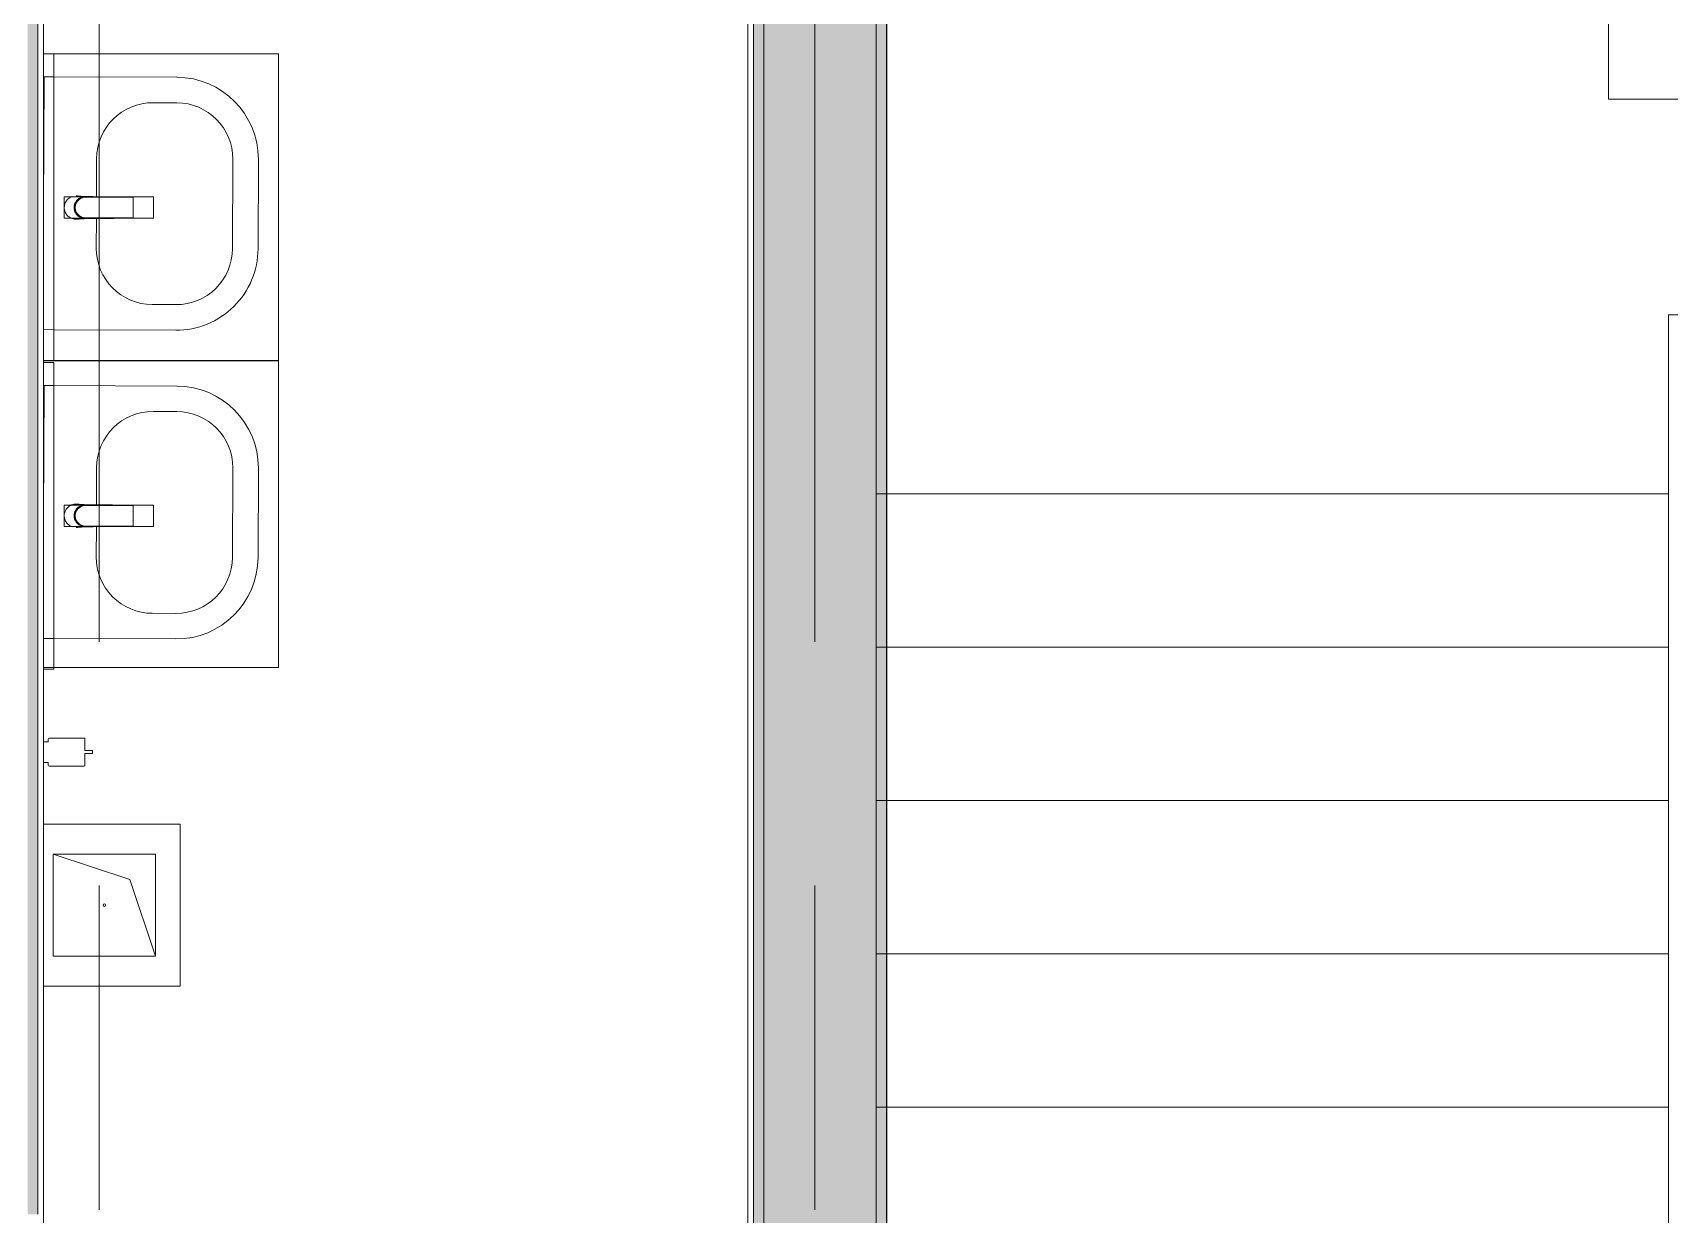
# Model space of a CAD drawing. Header units: millimetres. Extents: x 35881 to 234190, y -8553 to 29063.
# Drawn here: x 70430 to 73631, y 3760 to 6072 of the extents above; entities that cross this region are included whole.
import ezdxf

# ---------------------------------------------------------------- set-up
doc = ezdxf.new("R2010")
doc.units = ezdxf.units.MM
doc.linetypes.add('Осевая', pattern=[3175, 635, -476.25, 1587.5, -476.25])
for name, color, linetype, lineweight in [('0-1', 7, 'Continuous', 9), ('A-GENM', 7, 'Continuous', 9), ('A-WALL', 7, 'Continuous', 9), ('E-ELEC-FIXT-IDEN', 7, 'Continuous', 9), ('I-WALL', 7, 'Continuous', 9), ('P-SANR-FIXT', 7, 'Continuous', 9), ('S-STRS-MBND', 7, 'Continuous', 9), ('Оси-2', 7, 'Осевая', 9)]:
    doc.layers.add(name, color=color, linetype=linetype, lineweight=lineweight)
for name, color, linetype, lineweight, true_color in [('A-WALL-1', 7, 'Continuous', 9, 0x3c3c3c), ('A-WALL-FNSH-1', 7, 'Continuous', 9, 0x3c3c3c), ('I-FURN-1', 7, 'Continuous', 9, 0xf0f0f0)]:
    doc.layers.add(name, color=color, linetype=linetype, lineweight=lineweight, true_color=true_color)
pattern_1 = [(0, (0, 0), (121.92, 30.48), [10.058, -81.382, 10.058, -81.382, -487.68]), (0, (0, 0), (121.92, 30.48), [-182.88, 10.058, -172.822, 10.058, -81.382, -213.36]), (0, (0, 0), (121.92, 30.48), [-457.2, 10.058, -50.902, 10.058, -142.342]), (120, (45.72, 15.24), (-87.356454, 90.345817), [10.058, -81.382, 10.058, -81.382, -487.68]), (120, (45.72, 15.24), (-87.356454, 90.345817), [-182.88, 10.058, -172.822, 10.058, -81.382, -213.36]), (120, (45.72, 15.24), (-87.356454, 90.345817), [-457.2, 10.058, -50.902, 10.058, -142.342]), (240, (60.96, 76.2), (-34.563546, -120.825817), [10.058, -81.382, 10.058, -81.382, -487.68]), (240, (60.96, 76.2), (-34.563546, -120.825817), [-182.88, 10.058, -172.822, 10.058, -81.382, -213.36]), (240, (60.96, 76.2), (-34.563546, -120.825817), [-457.2, 10.058, -50.902, 10.058, -142.342])]

# ---------------------------------------------------------------- blocks, each defined once
blk = doc.blocks.new('GM_Отверстие прямоугольное _в плите_ - Отверстие-21604341-План размещения напольных электротехнических лючков и розеток 1 этажа в осях 12-23')
at = {"layer": 'A-GENM'}
for p, q in [((-100, -100), (-100, 100)), ((-100, 100), (100, 100)), ((100, 100), (-100, 100)), ((-100, 100), (-100, -100)), ((-50, 50), (100, 100)), ((100, 100), (100, -100)), ((100, -100), (100, 100)), ((-100, -100), (-50, 50)), ((100, -100), (-100, -100)), ((-100, -100), (100, -100))]:
    blk.add_line(p, q, dxfattribs=at)
for start, end in [(360, 180), (180, 360)]:
    blk.add_arc((0, 0), 2.5, start, end, dxfattribs=at)
blk = doc.blocks.new('зеркало круглое600д - 1_22д зеркало круглое d600-30456177-План размещения напольных электротехнических лючков и розеток 1 этажа в осях 12-23')
at = {"layer": 'I-FURN-1'}
for p, q in [((-300, 0), (300, 0)), ((-300, 0), (-300, -20)), ((-300, -20), (300, -20)), ((300, -20), (-300, -20)), ((300, -20), (300, 0))]:
    blk.add_line(p, q, dxfattribs=at)
blk = doc.blocks.new('сифон - Для раковины-30615598-План размещения напольных электротехнических лючков и розеток 1 этажа в осях 12-23')
at = {"layer": 'P-SANR-FIXT'}
blk.add_line((200, -0.6), (200, -40), dxfattribs=at)
blk = doc.blocks.new('смеситель для раковины - Default-30615600-План размещения напольных электротехнических лючков и розеток 1 этажа в осях 12-23')
at = {"layer": '0-1'}
for p, q in [((21, 151.6), (-21, 151.6)), ((20.3, 111.8), (-20.3, 111.8)), ((-22.8, 2.9), (-21.7, 15.4)), ((-20.7, 17.2), (-20.7, 16.7)), ((-20.3, 19.4), (-20.3, 15.8)), ((20.3, 15.8), (20.3, 19.4)), ((20.8, 16.7), (20.8, 17.2))]:
    blk.add_line(p, q, dxfattribs=at)
at = {"layer": '0-1', "flags": 128}
for points in [[(-21, 151.3), (-21, 147.9), (-21, 145.7), (-21, 145.2), (-21, 144.9), (-21, 144.8), (-21, 144.7), (-21, 144.7)], [(21, 89.1), (21, 88.6), (21, 88.3), (21, 88.3)], [(21.7, 15.4), (22.3, 8.3), (22.8, 2.9)]]:
    blk.add_lwpolyline(points, dxfattribs=at)
at = {"layer": 'P-SANR-FIXT'}
for p, q in [((21, 151.6), (-21, 151.6)), ((-21, 151.6), (-21, -23)), ((21, -23), (21, 151.6)), ((-20.3, 111.8), (-20.3, 111.8)), ((-20.3, 111.8), (-20.3, 109.7)), ((20.3, 109.7), (20.3, 111.8)), ((20.3, 111.8), (20.3, 111.8)), ((-21, -23), (21, -23))]:
    blk.add_line(p, q, dxfattribs=at)
at = {"layer": 'P-SANR-FIXT', "flags": 128}
for points in [[(-21, 144), (-21, 91), (-21, 37.9)], [(21, 37.9), (21, 91), (21, 144)], [(-20.3, 19.4), (-20.3, 60.2), (-20.3, 109.7)], [(20.3, 109.7), (20.3, 60.2), (20.3, 19.4)], [(21, 17.1), (21, 22.3), (21, 27.5), (21, 32.7), (21, 37.9)], [(-20.3, 15.8), (-20.3, 17.1), (-20.3, 18.4)], [(20.3, 18.4), (20.3, 17.1), (20.3, 15.8)], [(21, 15.1), (21, 15.6), (21, 16.1), (21, 16.6), (21, 17.1)], [(22.9, -1.8), (22.4, 2.9), (22, 7.6), (21.5, 12.3), (21.1, 17.1)], [(21.1, 17.1), (21.5, 12.3), (22, 7.6), (22.4, 2.9), (22.9, -1.8)]]:
    blk.add_lwpolyline(points, dxfattribs=at)
at = {"layer": 'P-SANR-FIXT'}
for centre, major_axis, ratio, start_param, end_param in [((-9809.3, 72.1), (-9788.3, 0.5), 0.986286, 3.135948, 3.138103), ((0, 17.2), (20.8, 0), 0.98634, 3.060685, 3.141593), ((0, 17.2), (20.8, 0), 0.98634, 3.141593, 3.395551), ((0, 17.2), (20.8, 0), 0.98634, 3.707105, 3.769911), ((0, 17.2), (20.8, 0), 0.98634, 5.654867, 5.717635), ((0, 17.2), (-20.8, 0), 0.98634, 2.887544, 3.141593), ((0, 17.2), (20.8, 0), 0.98634, 0, 0.080911), ((0, 17.2), (20.8, 0), 0.98634, 4.154533, 5.270098)]:
    blk.add_ellipse(centre, major_axis=major_axis, ratio=ratio, start_param=start_param, end_param=end_param, dxfattribs=at)
for points, knots in [([(-21, 151.6), (-21, 151.7), (-21, 151.5), (-21, 150.5), (-21, 148.7), (-21, 146.9), (-21, 145.2), (-21, 144.4), (-21, 144)], [0.4444444, 0.4444444, 0.4444444, 0.4444444, 0.5555556, 0.6666667, 0.7777778, 0.8888889, 0.9444444, 1, 1, 1, 1]), ([(21, 144), (21, 144.4), (21, 145.2), (21, 146.9), (21, 148.7), (21, 150.5), (21, 151.5), (21, 151.7), (21, 151.6)], [0, 0, 0, 0, 0.0555556, 0.1111111, 0.2222222, 0.3333333, 0.4444444, 0.5555556, 0.5555556, 0.5555556, 0.5555556]), ([(-21.8, 13.9), (-21.8, 14.6), (-21.7, 16.1), (-21.6, 18.9), (-21.5, 22.1), (-21.5, 25.2), (-21.4, 27.9), (-21.4, 30), (-21.4, 31.8), (-21.3, 33.4), (-21.3, 34.5), (-21.3, 35.6), (-21.3, 37), (-21.3, 38.7), (-21.2, 41), (-21.2, 44.2), (-21.2, 48.8), (-21.1, 54.3), (-21.1, 59.3), (-21.1, 63.2), (-21.1, 66.1), (-21.1, 68.8), (-21.1, 72.5), (-21, 78.9), (-21, 84.5), (-21, 88.1)], [0, 0, 0, 0, 0.083333, 0.166667, 0.25, 0.333333, 0.375, 0.416667, 0.458333, 0.479167, 0.5, 0.520833, 0.541667, 0.583333, 0.625, 0.666667, 0.708333, 0.75, 0.791667, 0.8125, 0.833333, 0.854167, 0.875, 0.916667, 1, 1, 1, 1]), ([(21, 88.1), (21, 84.5), (21, 78.9), (21.1, 72.5), (21.1, 68.8), (21.1, 66.1), (21.1, 63.2), (21.1, 59.3), (21.2, 54.3), (21.2, 48.8), (21.2, 44.2), (21.3, 41), (21.3, 38.7), (21.3, 37), (21.3, 35.6), (21.3, 34.5), (21.3, 33.4), (21.4, 31.8), (21.4, 30), (21.4, 27.9), (21.5, 25.2), (21.5, 22.1), (21.6, 18.9), (21.7, 16.1), (21.8, 14.6), (21.8, 13.9)], [0, 0, 0, 0, 0.083333, 0.125, 0.145833, 0.166667, 0.1875, 0.208333, 0.25, 0.291667, 0.333333, 0.375, 0.416667, 0.458333, 0.479167, 0.5, 0.520833, 0.541667, 0.583333, 0.625, 0.666667, 0.75, 0.833333, 0.916667, 1, 1, 1, 1]), ([(-21.1, 17.1), (-21.2, 16.5), (-21.3, 15.4), (-21.5, 13.7), (-21.6, 11.8), (-21.9, 9.3), (-22.1, 7.6), (-22.4, 5.3), (-22.6, 3), (-22.8, 1.4), (-22.9, 0.3)], [0, 0, 0, 0, 0.1, 0.2, 0.3, 0.4, 0.6, 0.7, 0.8, 1, 1, 1, 1]), ([(-22.6, 3.6), (-22.6, 3.8), (-22.5, 4.4), (-22.4, 5.5), (-22.3, 6.9), (-22.2, 8.4), (-22, 10.9), (-21.9, 12.9), (-21.8, 13.9)], [0.3178487, 0.3178487, 0.3178487, 0.3178487, 0.375, 0.5, 0.625, 0.75, 0.875, 1, 1, 1, 1]), ([(21, 15.1), (20.9, 14), (20.5, 11.7), (19.3, 8.5), (17.6, 5.5), (14.8, 1.9), (11.1, -0.9), (6.8, -2.8), (3.4, -3.6), (0, -3.8), (-4.5, -3.5), (-10.1, -1.7), (-14.7, 1.9), (-17.6, 5.5), (-19.3, 8.4), (-20.5, 11.7), (-20.9, 13.9), (-21, 15)], [0, 0, 0, 0, 0.055556, 0.111111, 0.166667, 0.222222, 0.333333, 0.388889, 0.444444, 0.5, 0.555556, 0.666667, 0.777778, 0.833333, 0.888889, 0.944444, 1, 1, 1, 1]), ([(20.3, 19.4), (20.3, 18.2), (20.2, 15.9), (19.3, 12.3), (18, 9.6), (16.8, 7.5), (15.7, 6), (14.5, 4.7), (12.8, 3), (10.4, 1.2), (7.1, -0.4), (2.4, -1.7), (-2.5, -1.7), (-7.1, -0.4), (-10.9, 1.5), (-13.6, 3.7), (-15.4, 5.7), (-16.5, 7.1), (-17.7, 9), (-18.9, 11.5), (-20, 15), (-20.3, 17.7), (-20.3, 19.4)], [0, 0, 0, 0, 0.055556, 0.111111, 0.166667, 0.194444, 0.222222, 0.25, 0.277778, 0.333333, 0.388889, 0.444444, 0.555556, 0.611111, 0.666667, 0.75, 0.770833, 0.791667, 0.833333, 0.875, 0.916667, 1, 1, 1, 1]), ([(20.3, 15.8), (20.3, 13.7), (19.8, 10.7), (17.9, 6.9), (16.3, 4.7), (14.8, 3.1), (13, 1.5), (11.1, 0.2), (9, -0.8), (7.3, -1.5), (5.5, -2), (3.6, -2.4), (1.4, -2.7), (-0.9, -2.7), (-3.3, -2.5), (-5.5, -2), (-7.7, -1.3), (-9.8, -0.4), (-11.7, 0.6), (-13.5, 1.9), (-15.1, 3.4), (-16.9, 5.4), (-19.5, 9.5), (-20.3, 13.2), (-20.3, 15.8)], [0, 0, 0, 0, 0.111111, 0.166667, 0.222222, 0.25, 0.277778, 0.333333, 0.361111, 0.388889, 0.416667, 0.444444, 0.479167, 0.513889, 0.548611, 0.583333, 0.618056, 0.652778, 0.6875, 0.722222, 0.756944, 0.791667, 0.861111, 1, 1, 1, 1]), ([(21.1, 19.2), (21.3, 18.6), (21.7, 16.8), (21.8, 15.1), (21.8, 13.9)], [0.8206896, 0.8206896, 0.8206896, 0.8206896, 0.8888889, 1, 1, 1, 1]), ([(21.1, 17.1), (21.1, 16.7), (21.2, 16), (21.3, 15), (21.4, 13.9), (21.6, 12.5), (21.8, 10.8), (22, 8.7), (22.2, 6.9), (22.4, 5.5), (22.5, 4.5), (22.6, 3.4), (22.7, 2.4), (22.8, 1.5), (22.9, 0.8), (22.9, 0.4), (22.9, 0.3)], [0, 0, 0, 0, 0.0625, 0.125, 0.1875, 0.25, 0.375, 0.5, 0.625, 0.6875, 0.75, 0.8125, 0.875, 0.9375, 0.96875, 1, 1, 1, 1]), ([(21.8, 13.9), (21.8, 13.3), (21.9, 11.9), (22, 10), (22.2, 8.4), (22.2, 7.3), (22.3, 6.4), (22.4, 5.2), (22.6, 3.7), (22.8, 2), (22.9, 0.8), (22.9, 0.3)], [0, 0, 0, 0, 0.083333, 0.166667, 0.25, 0.333333, 0.416667, 0.5, 0.666667, 0.833333, 1, 1, 1, 1]), ([(22.1, 7), (22.2, 6.5), (22.8, 4.3), (23, 2), (22.9, 0.3)], [0.8, 0.8, 0.8, 0.8, 0.85, 1, 1, 1, 1]), ([(10.4, -20.5), (9.2, -21.1), (6.8, -22.1), (3.4, -22.8), (0.5, -23), (-2.9, -22.9), (-6.8, -22.1), (-10.7, -20.5), (-13.4, -18.7), (-15.3, -17.2), (-17, -15.4), (-19, -12.9), (-20.6, -10.1), (-21.5, -8), (-21.7, -7.4)], [0.3333333, 0.3333333, 0.3333333, 0.3333333, 0.3888889, 0.4444444, 0.4791667, 0.5138889, 0.5833333, 0.6527778, 0.6875, 0.7222222, 0.7569444, 0.7916667, 0.8611111, 0.8888889, 0.8888889, 0.8888889, 0.8888889]), ([(22.9, -1.8), (22.6, -4.5), (21.7, -8.2), (19.1, -12.8), (16.7, -15.9), (13.8, -18.4), (11.7, -19.8), (10.6, -20.4)], [0, 0, 0, 0, 0.1111111, 0.1666667, 0.2222222, 0.2777778, 0.3293417, 0.3293417, 0.3293417, 0.3293417])]:
    blk.add_open_spline(points, degree=3, knots=knots, dxfattribs=at)
for points in [[(21, 37.9), (21, 36.1), (21, 32.7), (21.1, 27.5), (21.1, 22.3), (21.1, 18.8), (21.1, 17.1)], [(-22.9, 0.3), (-23, 2.1), (-22.8, 3.8), (-22.4, 5.5)], [(-21.8, 13.9), (-21.8, 15.7), (-21.5, 17.5), (-21.1, 19.2)], [(-21.1, 17.1), (-21.1, 16.7), (-21.1, 16), (-21, 15.3), (-21, 15)], [(21.1, 17.1), (21.1, 16.7), (21.1, 16.1), (21, 15.4), (21, 15.1)], [(22.9, 0.3), (22.8, 1.7), (22.5, 4.5), (22, 8.7), (21.5, 12.9), (21.2, 15.7), (21.1, 17.1)], [(22.9, 0.3), (22.9, -0.1), (22.9, -0.4), (22.9, -0.8)]]:
    blk.add_open_spline(points, degree=3, dxfattribs=at)
blk = doc.blocks.new('сифон - Для раковины-30610345-План размещения напольных электротехнических лючков и розеток 1 этажа в осях 12-23')
at = {"layer": 'P-SANR-FIXT'}
blk.add_line((200, -0.6), (200, -40), dxfattribs=at)
blk = doc.blocks.new('смеситель для раковины - Default-30607276-План размещения напольных электротехнических лючков и розеток 1 этажа в осях 12-23')
at = {"layer": '0-1'}
for p, q in [((-20.7, -16.7), (-20.7, -17.2)), ((-20.3, -15.8), (-20.3, -19.4)), ((20.3, -19.4), (20.3, -15.8)), ((20.8, -17.2), (20.8, -16.7)), ((22.8, -2.9), (21.7, -15.4)), ((-20.3, -111.8), (20.3, -111.8)), ((-21, -151.6), (21, -151.6))]:
    blk.add_line(p, q, dxfattribs=at)
at = {"layer": '0-1', "flags": 128}
for points in [[(-21.7, -15.4), (-22.3, -8.3), (-22.8, -2.9)], [(-21, -89.3), (-21, -88.6), (-21, -88.2), (-21, -88), (-21, -88)], [(21, -88.3), (21, -88.3), (21, -88.5), (21, -88.9), (21, -89.1)]]:
    blk.add_lwpolyline(points, dxfattribs=at)
at = {"layer": 'P-SANR-FIXT'}
for p, q in [((-21, -151.6), (-21, 23)), ((-21, 23), (21, 23)), ((21, 23), (21, -151.6)), ((-20.3, -109.7), (-20.3, -111.8)), ((-20.3, -111.8), (-20.3, -111.8)), ((20.3, -111.8), (20.3, -109.7)), ((20.3, -111.8), (20.3, -111.8)), ((21, -151.6), (-21, -151.6))]:
    blk.add_line(p, q, dxfattribs=at)
at = {"layer": 'P-SANR-FIXT', "flags": 128}
for points in [[(21.1, -17.1), (21.5, -12.3), (22, -7.6), (22.4, -2.9), (22.9, 1.8)], [(22.9, 1.8), (22.4, -2.9), (22, -7.6), (21.5, -12.3), (21.1, -17.1)], [(-20.3, -18.4), (-20.3, -17.1), (-20.3, -15.8)], [(-20.3, -109.7), (-20.3, -60.2), (-20.3, -19.4)], [(20.3, -15.8), (20.3, -17.1), (20.3, -18.4)], [(20.3, -19.4), (20.3, -60.2), (20.3, -109.7)], [(21, -17.1), (21, -16.6), (21, -16.1), (21, -15.6), (21, -15.1)], [(21, -37.9), (21, -32.7), (21, -27.5), (21, -22.3), (21, -17.1)], [(-21, -37.9), (-21, -91), (-21, -144)], [(21, -144), (21, -91), (21, -37.9)]]:
    blk.add_lwpolyline(points, dxfattribs=at)
at = {"layer": 'P-SANR-FIXT'}
for centre, major_axis, ratio, start_param, end_param in [((0, -17.2), (20.8, 0), 0.98634, 1.013087, 2.128653), ((-9809.3, -72.1), (9788.3, 0.5), 0.986286, 0.003489, 0.005645), ((0, -17.2), (-20.8, 0), 0.98634, 6.029227, 6.283185), ((0, -17.2), (20.8, 0), 0.98634, 3.141593, 3.222501), ((0, -17.2), (20.8, 0), 0.98634, 2.513274, 2.57608), ((0, -17.2), (20.8, 0), 0.98634, 0.56555, 0.628319), ((0, -17.2), (20.8, 0), 0.98634, 0, 0.254049), ((0, -17.2), (20.8, 0), 0.98634, 6.202274, 6.283185)]:
    blk.add_ellipse(centre, major_axis=major_axis, ratio=ratio, start_param=start_param, end_param=end_param, dxfattribs=at)
for points, knots in [([(-21.7, 7.4), (-21.2, 8.6), (-20.2, 11.1), (-18, 14.3), (-15.3, 17.2), (-12.2, 19.6), (-8.7, 21.4), (-5.4, 22.4), (-2.5, 22.9), (0.8, 23.1), (4.8, 22.7), (8.8, 21.3), (11.6, 19.8), (13.7, 18.4), (15.6, 16.8), (17.8, 14.5), (21.2, 9.7), (22.5, 5.1), (22.9, 1.8)], [0.1111111, 0.1111111, 0.1111111, 0.1111111, 0.1666667, 0.2222222, 0.2777778, 0.3333333, 0.3888889, 0.4444444, 0.4791667, 0.5138889, 0.5833333, 0.6527778, 0.6875, 0.7222222, 0.7569444, 0.7916667, 0.8611111, 1, 1, 1, 1]), ([(-21, -15), (-20.9, -13.9), (-20.5, -11.7), (-19.3, -8.4), (-17.6, -5.5), (-14.7, -1.9), (-10.1, 1.7), (-4.5, 3.5), (0, 3.8), (3.4, 3.6), (6.8, 2.8), (11.1, 0.9), (14.8, -1.9), (17.6, -5.5), (19.3, -8.5), (20.5, -11.7), (20.9, -14), (21, -15.1)], [0, 0, 0, 0, 0.055556, 0.111111, 0.166667, 0.222222, 0.333333, 0.444444, 0.5, 0.555556, 0.611111, 0.666667, 0.777778, 0.833333, 0.888889, 0.944444, 1, 1, 1, 1]), ([(-20.3, -15.8), (-20.3, -13.7), (-19.8, -10.7), (-17.9, -6.9), (-16.3, -4.7), (-14.8, -3.1), (-13, -1.5), (-11.1, -0.2), (-9, 0.8), (-7.3, 1.5), (-5.5, 2), (-3.5, 2.4), (-1.4, 2.7), (1, 2.7), (3.3, 2.5), (5.5, 2), (7.7, 1.3), (9.8, 0.4), (11.7, -0.6), (13.5, -1.9), (15.1, -3.4), (16.9, -5.4), (19.5, -9.5), (20.3, -13.2), (20.3, -15.8)], [0, 0, 0, 0, 0.111111, 0.166667, 0.222222, 0.25, 0.277778, 0.333333, 0.361111, 0.388889, 0.416667, 0.444444, 0.479167, 0.513889, 0.548611, 0.583333, 0.618056, 0.652778, 0.6875, 0.722222, 0.756944, 0.791667, 0.861111, 1, 1, 1, 1]), ([(-20.3, -19.4), (-20.3, -18.2), (-20.2, -15.9), (-19.3, -12.3), (-18, -9.6), (-16.8, -7.5), (-15.7, -6.1), (-14.5, -4.7), (-12.8, -3), (-9.4, -0.5), (-3.7, 1.7), (2.4, 1.7), (7.1, 0.4), (10.9, -1.5), (13.6, -3.7), (15.4, -5.7), (16.5, -7.1), (17.8, -9), (18.9, -11.5), (20, -15), (20.3, -17.7), (20.3, -19.4)], [0, 0, 0, 0, 0.055556, 0.111111, 0.166667, 0.194444, 0.222222, 0.25, 0.277778, 0.333333, 0.444444, 0.555556, 0.611111, 0.666667, 0.75, 0.770833, 0.791667, 0.833333, 0.875, 0.916667, 1, 1, 1, 1]), ([(-22.9, -0.3), (-22.8, -1.4), (-22.6, -3), (-22.4, -5.3), (-22.1, -7.6), (-21.9, -9.3), (-21.6, -11.8), (-21.5, -13.7), (-21.3, -15.4), (-21.2, -16.5), (-21.1, -17.1)], [0, 0, 0, 0, 0.2, 0.3, 0.4, 0.6, 0.7, 0.8, 0.9, 1, 1, 1, 1]), ([(-21.8, -13.9), (-21.9, -12.9), (-22, -10.9), (-22.2, -8.4), (-22.3, -6.9), (-22.4, -5.5), (-22.5, -4.4), (-22.6, -3.8), (-22.6, -3.6)], [0, 0, 0, 0, 0.125, 0.25, 0.375, 0.5, 0.625, 0.6821513, 0.6821513, 0.6821513, 0.6821513]), ([(-21, -88.1), (-21, -84.5), (-21, -78.9), (-21.1, -72.5), (-21.1, -68.8), (-21.1, -66.1), (-21.1, -63.2), (-21.1, -59.3), (-21.1, -54.3), (-21.2, -48.8), (-21.2, -44.2), (-21.2, -41), (-21.3, -38.7), (-21.3, -37), (-21.3, -35.6), (-21.3, -34.5), (-21.3, -33.4), (-21.4, -31.8), (-21.4, -30), (-21.4, -27.9), (-21.5, -25.2), (-21.5, -22.1), (-21.6, -18.9), (-21.7, -16.1), (-21.8, -14.6), (-21.8, -13.9)], [0, 0, 0, 0, 0.083333, 0.125, 0.145833, 0.166667, 0.1875, 0.208333, 0.25, 0.291667, 0.333333, 0.375, 0.416667, 0.458333, 0.479167, 0.5, 0.520833, 0.541667, 0.583333, 0.625, 0.666667, 0.75, 0.833333, 0.916667, 1, 1, 1, 1]), ([(21.8, -13.9), (21.8, -14.6), (21.7, -16.1), (21.6, -18.9), (21.5, -22.1), (21.5, -25.2), (21.4, -27.9), (21.4, -30), (21.4, -31.8), (21.3, -33.4), (21.3, -34.5), (21.3, -35.6), (21.3, -37), (21.3, -38.7), (21.3, -41), (21.2, -44.2), (21.2, -48.8), (21.2, -54.3), (21.1, -59.3), (21.1, -63.2), (21.1, -66.1), (21.1, -68.8), (21.1, -72.5), (21, -78.9), (21, -84.5), (21, -88.1)], [0, 0, 0, 0, 0.083333, 0.166667, 0.25, 0.333333, 0.375, 0.416667, 0.458333, 0.479167, 0.5, 0.520833, 0.541667, 0.583333, 0.625, 0.666667, 0.708333, 0.75, 0.791667, 0.8125, 0.833333, 0.854167, 0.875, 0.916667, 1, 1, 1, 1]), ([(22.9, -0.3), (22.9, -0.4), (22.9, -0.8), (22.8, -1.5), (22.7, -2.4), (22.6, -3.4), (22.5, -4.5), (22.4, -5.5), (22.2, -6.9), (22, -8.7), (21.8, -10.8), (21.6, -12.5), (21.4, -13.9), (21.3, -15), (21.2, -16), (21.1, -16.7), (21.1, -17.1)], [0, 0, 0, 0, 0.03125, 0.0625, 0.125, 0.1875, 0.25, 0.3125, 0.375, 0.5, 0.625, 0.75, 0.8125, 0.875, 0.9375, 1, 1, 1, 1]), ([(21.8, -13.9), (21.8, -15.1), (21.7, -16.8), (21.3, -18.6), (21.1, -19.2)], [0, 0, 0, 0, 0.1111111, 0.1793104, 0.1793104, 0.1793104, 0.1793104]), ([(22.9, -0.3), (22.9, -0.8), (22.8, -2), (22.6, -3.7), (22.4, -5.2), (22.3, -6.4), (22.2, -7.3), (22.2, -8.4), (22, -10), (21.9, -11.9), (21.8, -13.3), (21.8, -13.9)], [0, 0, 0, 0, 0.166667, 0.333333, 0.5, 0.583333, 0.666667, 0.75, 0.833333, 0.916667, 1, 1, 1, 1]), ([(-21, -144), (-21, -144.4), (-21, -145.2), (-21, -146.9), (-21, -148.7), (-21, -150.5), (-21, -151.5), (-21, -151.7), (-21, -151.6)], [0, 0, 0, 0, 0.0555556, 0.1111111, 0.2222222, 0.3333333, 0.4444444, 0.5555556, 0.5555556, 0.5555556, 0.5555556]), ([(21, -151.6), (21, -151.7), (21, -151.5), (21, -150.5), (21, -148.7), (21, -146.9), (21, -145.2), (21, -144.4), (21, -144)], [0.4444444, 0.4444444, 0.4444444, 0.4444444, 0.5555556, 0.6666667, 0.7777778, 0.8888889, 0.9444444, 1, 1, 1, 1])]:
    blk.add_open_spline(points, degree=3, knots=knots, dxfattribs=at)
for points in [[(22.9, 0.8), (22.9, 0.4), (22.9, 0.1), (22.9, -0.3)], [(-22.5, -5.4), (-22.8, -3.7), (-23, -2), (-22.9, -0.3)], [(-21.1, -19.2), (-21.5, -17.5), (-21.8, -15.7), (-21.8, -13.9)], [(-21, -15), (-21, -15.3), (-21.1, -16), (-21.1, -16.7), (-21.1, -17.1)], [(21, -15.1), (21, -15.4), (21.1, -16.1), (21.1, -16.7), (21.1, -17.1)], [(21.1, -17.1), (21.1, -18.8), (21.1, -22.3), (21.1, -27.5), (21, -32.7), (21, -36.1), (21, -37.9)], [(21.1, -17.1), (21.2, -15.7), (21.5, -12.9), (22, -8.7), (22.5, -4.5), (22.8, -1.7), (22.9, -0.3)], [(22.9, -0.3), (23, -2.6), (22.7, -4.8), (22.1, -7)]]:
    blk.add_open_spline(points, degree=3, dxfattribs=at)
blk = doc.blocks.new('TOY_Диспансер мыло - Дозатор Elegance new 11654 019001 хром-30615784-План размещения напольных электротехнических лючков и розеток 1 этажа в осях 12-23')
at = {"layer": 'A-GENM'}
for p, q in [((97.5, -84.7), (97.5, -17)), ((99.5, -15), (105, -15)), ((105, -15), (105, -5.5)), ((145, -5.5), (145, -15)), ((145, -15), (150.5, -15)), ((152.5, -17), (152.5, -84.7)), ((122.2, -86.7), (99.5, -86.7)), ((122.2, -101.6), (122.2, -86.7)), ((127.9, -86.7), (127.9, -101.6)), ((150.5, -86.7), (127.9, -86.7)), ((127.9, -101.6), (122.2, -101.6))]:
    blk.add_line(p, q, dxfattribs=at)
for centre, start, end in [((99.5, -17), 90, 180), ((150.5, -17), 0, 90), ((99.5, -84.7), 180, 270), ((150.5, -84.7), 270, 0)]:
    blk.add_arc(centre, 2, start, end, dxfattribs=at)
blk = doc.blocks.new('Plumbing_Drainage_hansgrohe_56248XXX-RainDrain-Point-Complete-set-po - 800 Stainless Steel Optic-V231-План размещения напольных электротехнических лючков и розеток 1 этажа в осях 12-23')
at = {"layer": 'P-SANR-FIXT'}
for p, q in [((158.5, 158.5), (-109, 158.5)), ((158.5, -158.5), (158.5, 158.5)), ((-109, -158.5), (158.5, -158.5))]:
    blk.add_line(p, q, dxfattribs=at)
blk = doc.blocks.new('Мебель_универсальная - 1_250-31405634-План размещения напольных электротехнических лючков и розеток 1 этажа в осях 12-23')
at = {"layer": 'I-FURN-1'}
for p, q in [((300, 230), (-300, 230)), ((-300, 230), (-300, -210)), ((-300, -210), (-300, 230)), ((-300, 230), (300, 230)), ((300, -210), (300, 230)), ((300, 230), (300, -210)), ((-300, -210), (-300, -230)), ((-300, -230), (-300, -210)), ((300, -230), (300, -210)), ((300, -210), (300, -230)), ((-40, -230), (-300, -230)), ((300, -230), (239.4, -230))]:
    blk.add_line(p, q, dxfattribs=at)
blk = doc.blocks.new('Мебель_универсальная - 1_250-V233-План размещения напольных электротехнических лючков и розеток 1 этажа в осях 12-23')
at = {"layer": 'I-FURN-1'}
for p, q in [((300, 230), (-300, 230)), ((-300, 230), (-300, -230)), ((-300, -230), (-300, 230)), ((-300, 230), (300, 230)), ((300, -210), (300, 230)), ((300, 230), (300, -210)), ((300, -230), (300, -210)), ((300, -210), (300, -230)), ((-296.9, -230), (-300, -230)), ((-37.5, -230), (-296.9, -230)), ((300, -230), (243.1, -230))]:
    blk.add_line(p, q, dxfattribs=at)
blk = doc.blocks.new('Раковина SE09 - гибкая подводка_ 640х550х165 PN6_3_ ХВ_ГВ накидная гайка BP DN15_ К-гл_кон_ П DN 50-31404862-План размещения напольных электротехнических лючков и розеток 1 этажа в осях 12-23')
at = {"layer": 'P-SANR-FIXT'}
for p, q in [((80, 420), (-95, 420)), ((-95, 370), (80, 370)), ((-255, 260), (-255, 19)), ((-205, 213.6), (-205, 260)), ((190, 260), (190, 213.6)), ((240, 21), (240, 260)), ((-20.3, 103.6), (-95, 103.6)), ((80, 103.6), (21.7, 103.6)), ((-255, 19), (-255, 0)), ((-255, 0), (0, 0)), ((240, 1), (240, 21))]:
    blk.add_line(p, q, dxfattribs=at)
for centre, radius, start, end in [((-95, 260), 160, 90, 180), ((80, 260), 160, 360, 90), ((-95, 260), 110, 90, 180), ((80, 260), 110, 360, 90), ((-95, 213.6), 110, 180, 270), ((80, 213.6), 110, 270, 360)]:
    blk.add_arc(centre, radius, start, end, dxfattribs=at)
blk = doc.blocks.new('Раковина SE09 - гибкая подводка_ 640х550х165 PN6_3_ ХВ_ГВ накидная гайка BP DN15_ К-гл_кон_ П DN 50-V239-План размещения напольных электротехнических лючков и розеток 1 этажа в осях 12-23')
at = {"layer": 'P-SANR-FIXT'}
for p, q in [((80, 420), (-95, 420)), ((-95, 370), (80, 370)), ((-255, 260), (-255, 19)), ((-205, 213.6), (-205, 260)), ((190, 260), (190, 213.6)), ((240, 21), (240, 260)), ((-21.4, 103.6), (-95, 103.6)), ((80, 103.6), (20.6, 103.6)), ((-255, 19), (-255, 0)), ((-255, 0), (0, 0)), ((240, 1), (240, 21))]:
    blk.add_line(p, q, dxfattribs=at)
for centre, radius, start, end in [((-95, 260), 160, 90, 180), ((80, 260), 160, 360, 90), ((-95, 260), 110, 90, 180), ((80, 260), 110, 360, 90), ((-95, 213.6), 110, 180, 270), ((80, 213.6), 110, 270, 360)]:
    blk.add_arc(centre, radius, start, end, dxfattribs=at)

msp = doc.modelspace()

# ---------------------------------------------------------------- hatches: boundary and pattern name
at = {"layer": 'I-WALL'}
h = msp.add_hatch(dxfattribs=at)
h.set_pattern_fill('FP_1', color=256, style=0, pattern_type=2)
h.set_pattern_definition([(45, (0, 0), (-57.02463, 57.02463), []), (45, (57.025, 0), (-57.02463, 57.02463), [100.806, -20.161, 3.353, -16.808])])
h.paths.add_polyline_path([(71860, -100), (72080, -100), (72080, 7900), (71860, 7900), (71860, 120)])
h = msp.add_hatch(dxfattribs=at)
h.set_pattern_fill('FP_58', color=256, style=0, pattern_type=2)
h.set_pattern_definition(pattern_1)
h.paths.add_polyline_path([(70440, 3760), (70440, 7680), (70420, 7680), (70420, 3760)])
h = msp.add_hatch(dxfattribs=at)
h.set_pattern_fill('FP_58', color=256, style=0, pattern_type=2)
h.set_pattern_definition(pattern_1)
h.paths.add_polyline_path([(71860, 140), (71860, 7680), (71840, 7680), (71840, 140)])
h = msp.add_hatch(dxfattribs=at)
h.set_pattern_fill('FP_58', color=256, style=0, pattern_type=2)
h.set_pattern_definition(pattern_1)
h.paths.add_polyline_path([(72080, 120), (72100, 120), (72100, 7660), (72080, 7660), (72080, 219.9)])

# ---------------------------------------------------------------- linework, layer by layer
at = {"layer": 'A-WALL'}
for p, q in [((70440, 7660), (70440, 3760)), ((71840, 140), (71840, 7660)), ((72100, 7660), (72100, 140))]:
    msp.add_line(p, q, dxfattribs=at)
at = {"layer": 'A-WALL-1'}
for p, q in [((71860, 120), (71860, 7900)), ((72080, 120), (72080, 7680))]:
    msp.add_line(p, q, dxfattribs=at)
at = {"layer": 'A-WALL-FNSH-1'}
for p, q in [((70451, 3729), (70451, 7660)), ((71829, 7660), (71829, 526.5)), ((72101, 7659), (72101, 140))]:
    msp.add_line(p, q, dxfattribs=at)
at = {"layer": 'E-ELEC-FIXT-IDEN', "flags": 128}
msp.add_lwpolyline([(73512.1, 6870.3), (75355.5, 6870.3), (75355.5, 5942.3), (73512.1, 5942.3)], close=True, dxfattribs=at)
at = {"layer": 'S-STRS-MBND'}
for p, q in [((72080, 7680), (72080, 5169.7)), ((73630, 5520), (75480, 5520)), ((73630, 5169.7), (73630, 5520)), ((72080, 5169.7), (73630, 5169.7)), ((72080, 1569.7), (72080, 5169.7)), ((72080, 5169.7), (73630, 5169.7)), ((73630, 1569.7), (73630, 5169.7)), ((72080, 4869.7), (73630, 4869.7)), ((72080, 4869.7), (73630, 4869.7)), ((72080, 4569.7), (73630, 4569.7)), ((72080, 4569.7), (73630, 4569.7)), ((72080, 4269.7), (73630, 4269.7)), ((72080, 4269.7), (73630, 4269.7)), ((72080, 3969.7), (73630, 3969.7)), ((72080, 3969.7), (73630, 3969.7))]:
    msp.add_line(p, q, dxfattribs=at)
at = {"layer": 'Оси-2'}
for p, q in [((70560, 593.7), (70560, 24898.1)), ((71960, 593.7), (71960, 24898.1))]:
    msp.add_line(p, q, dxfattribs=at)

# ---------------------------------------------------------------- block references
at = {"layer": 'A-GENM', "rotation": 270}
msp.add_blockref('GM_Отверстие прямоугольное _в плите_ - Отверстие-21604341-План размещения напольных электротехнических лючков и розеток 1 этажа в осях 12-23', (70570, 4365), dxfattribs=at)
at = {"layer": 'I-FURN-1'}
for name, p, rotation in [('зеркало круглое600д - 1_22д зеркало круглое d600-30456177-План размещения напольных электротехнических лючков и розеток 1 этажа в осях 12-23', (70451, 5730.6), 89.99999999999997), ('Мебель_универсальная - 1_250-31405634-План размещения напольных электротехнических лючков и розеток 1 этажа в осях 12-23', (70681, 5730.6), 270.0000000000001), ('Мебель_универсальная - 1_250-V233-План размещения напольных электротехнических лючков и розеток 1 этажа в осях 12-23', (70681, 5130), 270.0000000000001), ('зеркало круглое600д - 1_22д зеркало круглое d600-30456177-План размещения напольных электротехнических лючков и розеток 1 этажа в осях 12-23', (70451, 5126.9), 89.99999999999997)]:
    msp.add_blockref(name, p, dxfattribs=dict(at, rotation=rotation))
at = {"layer": 'P-SANR-FIXT'}
for name, p, rotation in [('Раковина SE09 - гибкая подводка_ 640х550х165 PN6_3_ ХВ_ГВ накидная гайка BP DN15_ К-гл_кон_ П DN 50-31404862-План размещения напольных электротехнических лючков и розеток 1 этажа в осях 12-23', (70451, 5731.1), 269.7653426742153), ('сифон - Для раковины-30615598-План размещения напольных электротехнических лючков и розеток 1 этажа в осях 12-23', (70651, 5730.6), 180), ('смеситель для раковины - Default-30615600-План размещения напольных электротехнических лючков и розеток 1 этажа в осях 12-23', (70514.7, 5730), 269.9999999999996), ('Раковина SE09 - гибкая подводка_ 640х550х165 PN6_3_ ХВ_ГВ накидная гайка BP DN15_ К-гл_кон_ П DN 50-V239-План размещения напольных электротехнических лючков и розеток 1 этажа в осях 12-23', (70451, 5126.9), 269.7653426742156), ('сифон - Для раковины-30610345-План размещения напольных электротехнических лючков и розеток 1 этажа в осях 12-23', (70651, 5126.4), 180), ('смеситель для раковины - Default-30607276-План размещения напольных электротехнических лючков и розеток 1 этажа в осях 12-23', (70514.7, 5126.9), 90.00000000000091), ('TOY_Диспансер мыло - Дозатор Elegance new 11654 019001 хром-30615784-План размещения напольных электротехнических лючков и розеток 1 этажа в осях 12-23', (70445.5, 4539.4), 89.99999999999987)]:
    msp.add_blockref(name, p, dxfattribs=dict(at, rotation=rotation))
msp.add_blockref('Plumbing_Drainage_hansgrohe_56248XXX-RainDrain-Point-Complete-set-po - 800 Stainless Steel Optic-V231-План размещения напольных электротехнических лючков и розеток 1 этажа в осях 12-23', (70560, 4365), dxfattribs=at)

doc.saveas('drawing.dxf')
